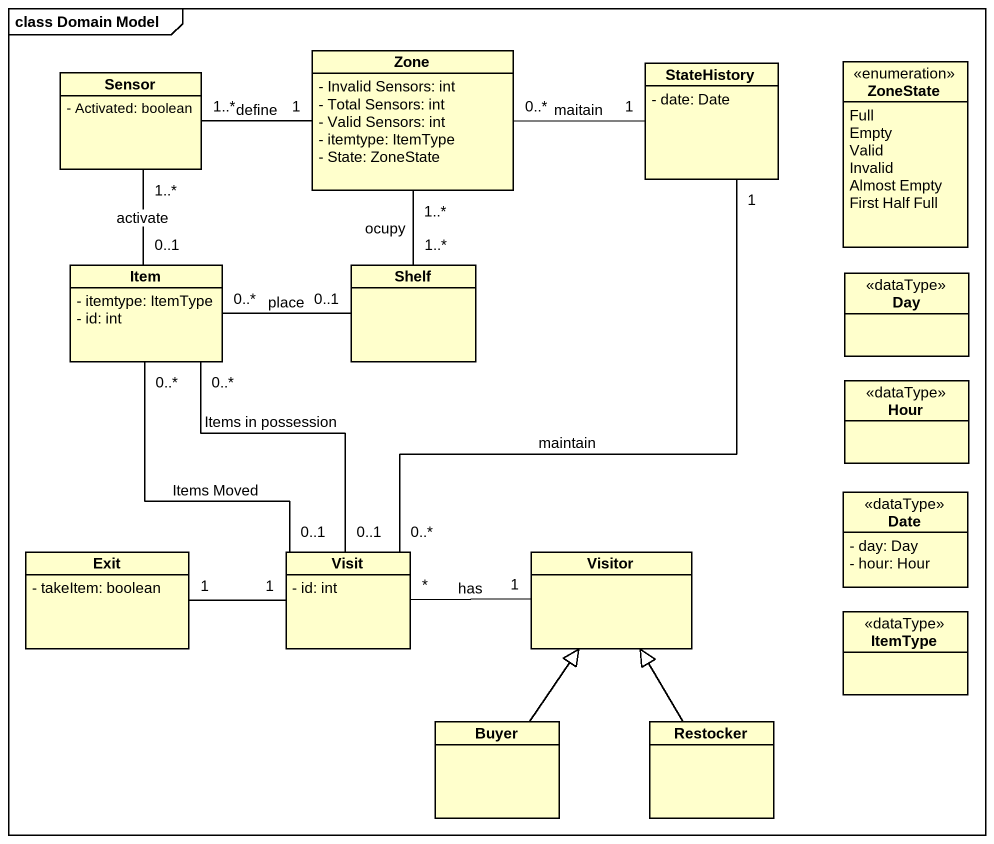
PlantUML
@startuml
mainframe class Domain Model
hide circle
hide empty members
skinparam classAttributeIconSize 0
class Zone {
  - Invalid Sensors: int
  - Total Sensors: int
  - Valid Sensors: int
  - itemtype: ItemType
  - State: ZoneState
}
class Sensor {
  - Activated: boolean
}
class StateHistory {
  - date: Date
}
enum ZoneState {
  Full
  Empty
  Valid
  Invalid
  Almost Empty
  First Half Full
}
class Item {
  - itemtype: ItemType
  - id: int
}
class Shelf
class Day <<dataType>>
class Hour <<dataType>>
class Date <<dataType>> {
  - day: Day
  - hour: Hour
}
class Exit {
  - takeItem: boolean
}
class Visit {
  - id: int
}
class Visitor
class ItemType <<dataType>>
class Buyer
class Restocker
Zone "1" -left- "1..*" Sensor : define
Zone "1..*" -- "1..*" Shelf : ocupy
StateHistory "1" -left- "0..*" Zone : maitain
StateHistory "1" -- "0..*" Visit : maintain
Item "0..1" -up- "1..*" Sensor : activate
Shelf "0..1" -left- "0..*" Item : place
Exit "1" -right- "1" Visit
Visit "0..1" -up- "0..*" Item : Items Moved
Visit "0..1" -up- "0..*" Item : Items in possession
Visit "*" -right- "1" Visitor : has
Buyer -up-|> Visitor
Restocker -up-|> Visitor
@enduml
